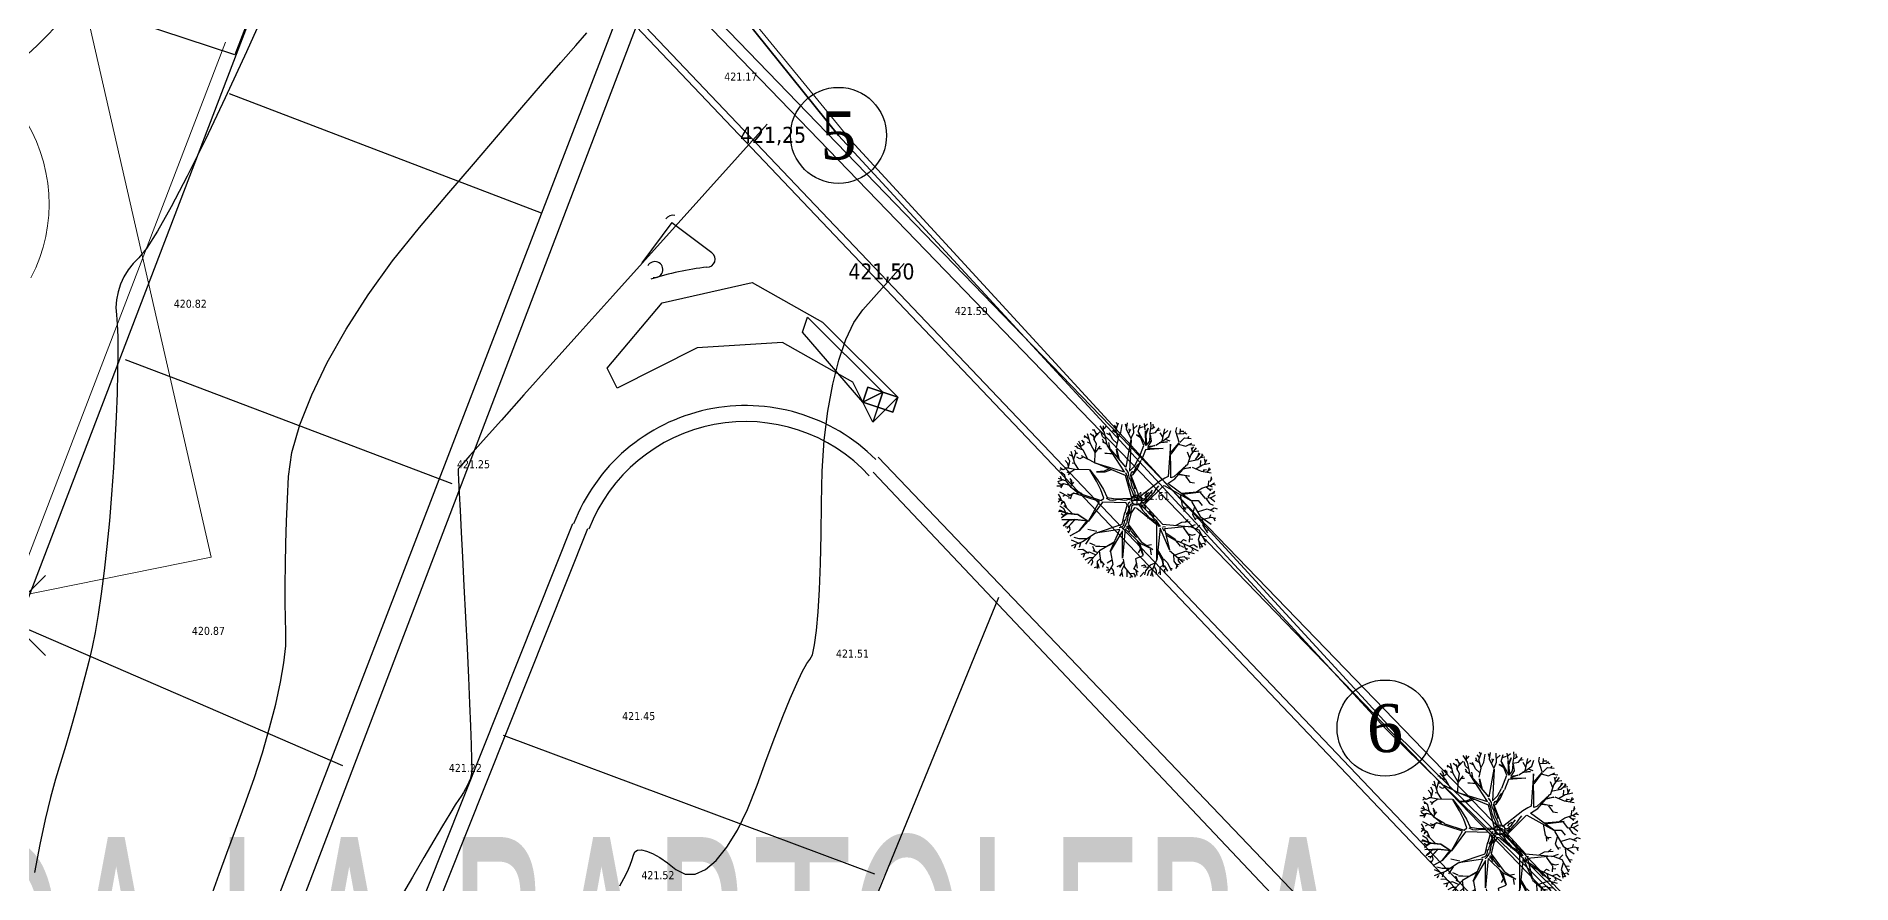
# Model space of a CAD drawing. Header units: metres. Extents: x 2 to 659295185, y -28 to 1124222152.
# Drawn here: x 654665.2 to 654892, y 1123409.2 to 1123515.1 of the extents above; entities that cross this region are included whole.
import ezdxf
from ezdxf.enums import TextEntityAlignment as Align

# ---------------------------------------------------------------- set-up
doc = ezdxf.new("R2010")
doc.units = ezdxf.units.M
doc.header["$MEASUREMENT"] = 0
doc.header["$PDMODE"] = 35
doc.header["$PDSIZE"] = 5
doc.layers.get('0').update_dxf_attribs({"linetype": 'CONTINUOUS'})
for name, color, linetype in [('000PAREDES', 2, 'CONTINUOUS'), ('Arboles', 3, 'CONTINUOUS'), ('Cota', 3, 'CONTINUOUS'), ('CURVAS', 2, 'CONTINUOUS'), ('CVL_CURV_D', 7, 'CONTINUOUS'), ('CVL_CURV_G', 42, 'CONTINUOUS'), ('MANZANA', 30, 'CONTINUOUS'), ('PARED', 7, 'CONTINUOUS'), ('PUERTA', 3, 'CONTINUOUS'), ('TEXTOS', 7, 'CONTINUOUS'), ('Textura', 8, 'CONTINUOUS'), ('TEXTURA PISO', 251, 'CONTINUOUS'), ('vista1', 3, 'CONTINUOUS')]:
    doc.layers.add(name, color=color, linetype=linetype)
doc.layers.add('acera', color=32, linetype='CONTINUOUS', lineweight=20)
doc.styles.get("Standard").update_dxf_attribs({"font": 'tahoma.ttf'})
doc.styles.add('VERT_CUADRO', font='ROMANTIC')

# ---------------------------------------------------------------- blocks, each defined once
blk = doc.blocks.new('VERT_CUADRO')
blk.add_circle((0, 0), 1)
at = {"style": 'VERT_CUADRO'}
blk.add_attdef('PT', text='', height=1, dxfattribs=at).set_placement((0, 0), align=Align.MIDDLE_CENTER)
blk = doc.blocks.new('A$C469D301D')
for p, q in [((0.569, 2.297), (0.539, 2.291)), ((0.618, 2.253), (0.548, 2.319)), ((0.627, 2.18), (0.604, 2.342)), ((0.699, 2.283), (0.644, 2.335)), ((0.723, 2.371), (0.688, 2.393)), ((0.701, 2.233), (0.696, 2.313)), ((0.704, 2.255), (0.754, 2.336)), ((0.741, 2.314), (0.717, 2.394)), ((0.735, 2.294), (0.806, 2.35)), ((0.871, 2.329), (0.817, 2.438)), ((0.83, 2.269), (0.82, 2.342)), ((0.877, 2.215), (0.83, 2.269)), ((0.857, 2.363), (0.866, 2.436)), ((0.885, 2.134), (0.871, 2.329)), ((0.872, 2.385), (0.907, 2.417)), ((0.951, 2.277), (0.904, 2.309)), ((0.979, 2.208), (0.945, 2.313)), ((1.06, 2.293), (0.996, 2.337)), ((1.024, 2.327), (1.006, 2.38)), ((1.063, 2.376), (1.036, 2.423)), ((1.05, 2.343), (1.105, 2.45)), ((1.072, 2.21), (1.05, 2.343)), ((1.089, 2.418), (1.073, 2.459)), ((1.075, 2.229), (1.122, 2.297)), ((1.122, 2.297), (1.16, 2.416)), ((1.222, 2.361), (1.211, 2.418)), ((1.217, 2.33), (1.246, 2.432)), ((1.272, 2.173), (1.217, 2.33)), ((1.246, 2.272), (1.284, 2.327)), ((1.262, 2.305), (1.257, 2.334)), ((1.273, 2.188), (1.321, 2.271)), ((1.321, 2.271), (1.332, 2.411)), ((1.331, 2.333), (1.391, 2.37)), ((1.394, 2.274), (1.435, 2.378)), ((1.421, 2.331), (1.486, 2.343)), ((1.483, 2.047), (1.505, 2.271)), ((1.505, 2.271), (1.494, 2.051)), ((1.507, 2.291), (1.504, 2.387)), ((1.556, 2.307), (1.507, 2.209)), ((1.512, 2.24), (1.556, 2.307)), ((1.514, 2.352), (1.554, 2.378)), ((1.57, 2.21), (1.603, 2.331)), ((1.603, 2.331), (1.606, 2.398)), ((1.603, 2.294), (1.658, 2.319)), ((1.64, 2.312), (1.639, 2.36)), ((1.659, 2.23), (1.726, 2.291)), ((0.276, 1.952), (0.25, 2.017)), ((0.331, 2.02), (0.284, 2.052)), ((0.349, 1.908), (0.316, 2.099)), ((0.34, 1.983), (0.39, 2.088)), ((0.384, 2.08), (0.373, 2.114)), ((0.377, 2.055), (0.413, 2.066)), ((0.421, 2.154), (0.382, 2.171)), ((0.433, 1.972), (0.389, 2.002)), ((0.427, 2.136), (0.404, 2.18)), ((0.501, 2.097), (0.422, 2.212)), ((0.495, 2.101), (0.427, 2.136)), ((0.49, 1.987), (0.433, 1.972)), ((0.472, 2.19), (0.454, 2.246)), ((0.464, 2.155), (0.478, 2.21)), ((0.555, 1.947), (0.464, 2.011)), ((0.474, 2.166), (0.531, 2.191)), ((0.557, 1.949), (0.501, 2.097)), ((0.529, 2.215), (0.505, 2.254)), ((0.531, 2.191), (0.533, 2.235)), ((0.624, 2.185), (0.588, 2.211)), ((0.684, 2.04), (0.627, 2.18)), ((0.66, 1.875), (0.684, 2.04)), ((0.688, 2.043), (0.723, 2.167)), ((0.723, 2.167), (0.691, 2.248)), ((0.692, 2.034), (0.774, 2.126)), ((0.753, 2.094), (0.793, 2.084)), ((0.879, 2.144), (0.822, 2.19)), ((0.844, 2.175), (0.823, 2.227)), ((0.834, 2.006), (0.945, 1.989)), ((0.947, 1.979), (0.834, 2.006)), ((1.133, 1.748), (0.885, 2.126)), ((1.1, 1.678), (0.886, 2.125)), ((0.925, 2.06), (0.916, 2.166)), ((1.045, 2.131), (0.979, 2.208)), ((1.023, 2.071), (1.072, 2.21)), ((1.023, 2.049), (1.043, 1.881)), ((1.026, 1.915), (1.023, 2.049)), ((1.264, 2.167), (1.133, 1.748)), ((1.267, 2.169), (1.181, 1.68)), ((1.35, 1.86), (1.455, 2.051)), ((1.358, 2.23), (1.419, 2.182)), ((1.416, 2.196), (1.358, 2.23)), ((1.395, 2.267), (1.483, 2.047)), ((1.455, 2.051), (1.395, 2.267)), ((1.494, 2.051), (1.552, 2.107)), ((1.623, 2.027), (1.503, 2.003)), ((1.503, 2.003), (1.744, 1.964)), ((1.574, 2.1), (1.512, 2.027)), ((1.512, 2.027), (1.623, 2.027)), ((1.552, 2.107), (1.572, 2.206)), ((1.572, 2.206), (1.574, 2.1)), ((1.575, 2.222), (1.659, 2.23)), ((1.641, 2.03), (1.743, 2.078)), ((1.688, 2.254), (1.736, 2.259)), ((1.825, 2.06), (1.695, 2.058)), ((1.724, 2.064), (1.825, 2.06)), ((1.766, 2.135), (1.729, 2.213)), ((1.743, 2.078), (1.809, 2.265)), ((1.757, 2.085), (1.859, 2.137)), ((1.869, 2.016), (1.77, 1.521)), ((1.783, 2.186), (1.856, 2.233)), ((1.794, 2.103), (1.864, 2.071)), ((1.808, 1.493), (1.869, 2.016)), ((2.007, 2.019), (1.856, 1.861)), ((1.859, 2.137), (1.902, 2.227)), ((1.865, 1.892), (2.007, 2.019)), ((1.978, 2.201), (1.997, 2.261)), ((2.005, 2.033), (1.978, 2.201)), ((1.986, 2), (2.1, 1.957)), ((1.988, 2.164), (2.089, 2.158)), ((2.016, 2.025), (2.1, 2.087)), ((2.038, 2.159), (2.056, 2.233)), ((2.053, 2.196), (2.102, 2.193)), ((2.089, 2.158), (2.127, 2.18)), ((2.1, 2.087), (2.199, 2.066)), ((2.1, 1.957), (2.199, 1.988)), ((2.105, 2.166), (2.141, 2.144)), ((2.148, 2.077), (2.173, 2.101)), ((0.181, 1.648), (0.063, 1.71)), ((0.135, 1.847), (0.095, 1.832)), ((0.112, 1.684), (0.098, 1.733)), ((0.152, 1.833), (0.111, 1.871)), ((0.172, 1.745), (0.115, 1.803)), ((0.149, 1.767), (0.115, 1.776)), ((0.221, 1.849), (0.152, 1.833)), ((0.18, 1.653), (0.172, 1.745)), ((0.34, 1.816), (0.2, 1.859)), ((0.239, 1.921), (0.207, 1.975)), ((0.246, 1.769), (0.211, 1.787)), ((0.229, 1.742), (0.271, 1.788)), ((0.248, 1.844), (0.239, 1.921)), ((0.249, 1.88), (0.276, 1.952)), ((0.271, 1.788), (0.339, 1.82)), ((0.351, 1.909), (0.307, 1.917)), ((0.565, 1.781), (0.34, 1.816)), ((0.393, 1.813), (0.349, 1.908)), ((0.659, 1.877), (0.557, 1.949)), ((0.567, 1.78), (0.669, 1.607)), ((0.648, 1.591), (0.567, 1.78)), ((0.66, 1.877), (1.1, 1.678)), ((1.108, 1.622), (0.66, 1.877)), ((0.669, 1.734), (0.799, 1.717)), ((0.785, 1.733), (0.669, 1.734)), ((0.87, 1.756), (0.785, 1.733)), ((0.799, 1.717), (0.902, 1.743)), ((1.141, 1.7), (1.122, 1.729)), ((1.181, 1.68), (1.266, 1.747)), ((1.23, 1.623), (1.309, 1.706)), ((1.266, 1.747), (1.343, 1.856)), ((1.27, 1.701), (1.295, 1.732)), ((1.295, 1.732), (1.323, 1.76)), ((1.309, 1.706), (1.382, 1.828)), ((1.323, 1.76), (1.342, 1.78)), ((1.471, 1.979), (1.387, 1.829)), ((1.744, 1.964), (1.471, 1.979)), ((2.091, 1.66), (2.162, 1.808)), ((2.111, 1.715), (2.26, 1.728)), ((2.14, 1.764), (2.115, 1.86)), ((2.162, 1.976), (2.244, 1.955)), ((2.162, 1.808), (2.265, 1.91)), ((2.198, 1.839), (2.185, 1.92)), ((2.196, 1.902), (2.223, 1.927)), ((2.216, 1.857), (2.294, 1.859)), ((2.223, 1.731), (2.312, 1.814)), ((2.26, 1.728), (2.354, 1.787)), ((2.276, 1.785), (2.291, 1.824)), ((2.291, 1.624), (2.304, 1.702)), ((2.304, 1.751), (2.375, 1.754)), ((2.336, 1.777), (2.338, 1.806)), ((2.353, 1.633), (2.401, 1.708)), ((2.372, 1.666), (2.368, 1.724)), ((0.079, 1.585), (0.026, 1.592)), ((0.053, 1.42), (0.035, 1.466)), ((0.134, 1.676), (0.041, 1.656)), ((0.084, 1.61), (0.051, 1.643)), ((0.07, 1.359), (0.054, 1.418)), ((0.178, 1.411), (0.059, 1.495)), ((0.14, 1.616), (0.079, 1.585)), ((0.109, 1.598), (0.083, 1.553)), ((0.14, 1.616), (0.084, 1.61)), ((0.095, 1.423), (0.133, 1.442)), ((0.226, 1.575), (0.14, 1.616)), ((0.211, 1.427), (0.176, 1.449)), ((0.276, 1.452), (0.178, 1.411)), ((0.244, 1.544), (0.181, 1.648)), ((0.241, 1.433), (0.203, 1.366)), ((0.244, 1.544), (0.269, 1.642)), ((0.246, 1.544), (0.385, 1.436)), ((0.345, 1.437), (0.246, 1.544)), ((0.269, 1.642), (0.247, 1.683)), ((0.264, 1.607), (0.249, 1.645)), ((0.261, 1.585), (0.295, 1.62)), ((0.656, 1.27), (0.275, 1.452)), ((0.275, 1.452), (0.345, 1.437)), ((0.385, 1.436), (0.397, 1.417)), ((0.699, 1.446), (0.648, 1.591)), ((0.669, 1.607), (0.739, 1.447)), ((0.727, 1.314), (0.699, 1.446)), ((0.739, 1.447), (0.781, 1.318)), ((1.16, 1.26), (1.108, 1.622)), ((1.139, 1.603), (1.121, 1.663)), ((1.146, 1.531), (1.139, 1.603)), ((1.159, 1.657), (1.141, 1.7)), ((1.154, 1.47), (1.146, 1.531)), ((1.168, 1.396), (1.154, 1.47)), ((1.16, 1.614), (1.159, 1.657)), ((1.168, 1.572), (1.16, 1.614)), ((1.184, 1.522), (1.168, 1.572)), ((1.187, 1.473), (1.184, 1.522)), ((1.193, 1.421), (1.187, 1.473)), ((1.191, 1.61), (1.204, 1.645)), ((1.197, 1.561), (1.191, 1.61)), ((1.21, 1.384), (1.193, 1.421)), ((1.211, 1.504), (1.197, 1.561)), ((1.199, 1.61), (1.23, 1.623)), ((1.282, 1.259), (1.199, 1.61)), ((1.204, 1.645), (1.221, 1.662)), ((1.222, 1.446), (1.211, 1.504)), ((1.221, 1.662), (1.243, 1.672)), ((1.232, 1.388), (1.222, 1.446)), ((1.23, 1.65), (1.254, 1.664)), ((1.254, 1.664), (1.27, 1.701)), ((1.629, 1.463), (1.282, 1.257)), ((1.713, 1.503), (1.629, 1.463)), ((1.77, 1.521), (1.713, 1.503)), ((1.747, 1.414), (1.868, 1.469)), ((1.856, 1.502), (1.808, 1.493)), ((2.083, 1.665), (1.856, 1.502)), ((1.868, 1.469), (2.083, 1.665)), ((2.1, 1.485), (1.938, 1.523)), ((1.953, 1.532), (2.1, 1.485)), ((2.138, 1.617), (2.016, 1.602)), ((2.029, 1.614), (2.138, 1.617)), ((2.04, 1.493), (2.093, 1.389)), ((2.156, 1.616), (2.29, 1.538)), ((2.21, 1.587), (2.321, 1.634)), ((2.29, 1.538), (2.441, 1.49)), ((2.318, 1.531), (2.347, 1.563)), ((2.321, 1.634), (2.439, 1.644)), ((2.33, 1.548), (2.376, 1.552)), ((2.375, 1.517), (2.439, 1.554)), ((2.403, 1.539), (2.427, 1.578)), ((2.429, 1.385), (2.441, 1.431)), ((0, 1.195), (0.046, 1.203)), ((0.038, 1.192), (0, 1.195)), ((0.054, 1.366), (0.014, 1.342)), ((0.045, 1.2), (0.02, 1.217)), ((0.113, 1.323), (0.027, 1.391)), ((0.087, 1.227), (0.029, 1.276)), ((0.035, 1.094), (0.115, 1.153)), ((0.13, 1.143), (0.035, 1.094)), ((0.115, 1.153), (0.038, 1.192)), ((0.071, 1.126), (0.038, 1.157)), ((0.046, 1.203), (0.126, 1.161)), ((0.051, 1.299), (0.079, 1.322)), ((0.108, 1.325), (0.059, 1.323)), ((0.113, 1.164), (0.087, 1.227)), ((0.135, 1.231), (0.095, 1.273)), ((0.138, 1.232), (0.113, 1.323)), ((0.125, 1.166), (0.14, 1.151)), ((0.291, 1.107), (0.13, 1.143)), ((0.209, 1.14), (0.138, 1.232)), ((0.14, 1.151), (0.295, 1.114)), ((0.212, 1.384), (0.178, 1.385)), ((0.397, 1.417), (0.681, 1.284)), ((0.444, 0.987), (0.656, 1.27)), ((0.701, 1.254), (0.444, 0.987)), ((0.681, 1.284), (0.727, 1.314)), ((1.059, 1.199), (0.701, 1.254)), ((0.816, 1.271), (0.767, 1.302)), ((0.781, 1.318), (0.878, 1.287)), ((0.858, 1.259), (0.816, 1.271)), ((0.904, 1.261), (0.858, 1.259)), ((0.883, 1.284), (1.16, 1.258)), ((0.934, 1.263), (0.904, 1.261)), ((0.982, 1.255), (0.934, 1.263)), ((1.038, 1.236), (0.982, 1.255)), ((1.029, 1.051), (1.075, 1.159)), ((1.075, 1.236), (1.038, 1.236)), ((1.075, 1.159), (1.061, 1.201)), ((1.107, 1.242), (1.075, 1.236)), ((1.093, 1.153), (1.103, 1.192)), ((1.099, 1.105), (1.093, 1.153)), ((1.103, 1.192), (1.131, 1.203)), ((1.146, 1.226), (1.107, 1.242)), ((1.111, 1.13), (1.138, 1.165)), ((1.137, 1.098), (1.152, 1.141)), ((1.138, 1.165), (1.181, 1.183)), ((1.19, 1.208), (1.146, 1.226)), ((1.152, 1.141), (1.202, 1.16)), ((1.186, 1.353), (1.168, 1.396)), ((1.198, 1.289), (1.186, 1.353)), ((1.199, 1.229), (1.198, 1.289)), ((1.27, 1.206), (1.199, 1.229)), ((1.202, 1.16), (1.235, 1.16)), ((1.206, 1.393), (1.206, 1.393)), ((1.226, 1.331), (1.21, 1.384)), ((1.22, 1.296), (1.226, 1.331)), ((1.22, 1.26), (1.22, 1.296)), ((1.248, 1.232), (1.22, 1.26)), ((1.245, 1.162), (1.278, 1.108)), ((1.279, 1.225), (1.248, 1.232)), ((1.286, 1.156), (1.293, 1.171)), ((1.309, 1.104), (1.286, 1.156)), ((1.293, 1.171), (1.332, 1.155)), ((1.298, 1.195), (1.333, 1.168)), ((1.325, 1.104), (1.313, 1.135)), ((1.317, 1.235), (1.351, 1.215)), ((1.323, 1.206), (1.369, 1.188)), ((1.332, 1.155), (1.348, 1.108)), ((1.333, 1.168), (1.365, 1.174)), ((1.348, 1.133), (1.681, 1.391)), ((1.351, 1.215), (1.38, 1.237)), ((1.365, 1.174), (1.403, 1.201)), ((1.366, 1.257), (1.399, 1.293)), ((1.369, 1.188), (1.397, 1.22)), ((1.38, 1.237), (1.425, 1.265)), ((1.399, 1.293), (1.443, 1.311)), ((1.403, 1.201), (1.434, 1.23)), ((1.425, 1.265), (1.466, 1.309)), ((1.434, 1.23), (1.469, 1.26)), ((1.466, 1.309), (1.497, 1.338)), ((1.469, 1.26), (1.521, 1.299)), ((1.521, 1.299), (1.556, 1.346)), ((1.556, 1.346), (1.607, 1.392)), ((1.686, 1.388), (2.072, 1.104)), ((2.072, 1.104), (1.747, 1.414)), ((1.917, 1.218), (1.93, 1.044)), ((2.25, 1.217), (1.938, 1.233)), ((1.953, 1.218), (2.25, 1.217)), ((2.093, 1.389), (2.162, 1.372)), ((2.168, 1.222), (2.268, 1.275)), ((2.231, 1.212), (2.291, 1.115)), ((2.268, 1.275), (2.41, 1.301)), ((2.335, 1.285), (2.403, 1.219)), ((2.346, 1.12), (2.386, 1.167)), ((2.374, 1.299), (2.392, 1.374)), ((2.386, 1.167), (2.453, 1.177)), ((2.39, 1.241), (2.428, 1.243)), ((2.392, 1.112), (2.463, 1.137)), ((2.395, 1.293), (2.43, 1.275)), ((2.41, 1.301), (2.471, 1.332)), ((2.411, 1.362), (2.448, 1.401)), ((2.413, 1.17), (2.461, 1.2)), ((2.447, 1.313), (2.487, 1.298)), ((0.036, 1.063), (0.149, 1.052)), ((0.143, 1.044), (0.036, 1.063)), ((0.046, 0.959), (0.077, 0.99)), ((0.081, 0.981), (0.046, 0.959)), ((0.075, 0.945), (0.123, 0.942)), ((0.077, 0.99), (0.143, 1.044)), ((0.149, 1.037), (0.081, 0.981)), ((0.096, 0.914), (0.23, 1.038)), ((0.238, 1.034), (0.096, 0.914)), ((0.101, 0.871), (0.133, 0.872)), ((0.114, 0.844), (0.146, 0.894)), ((0.134, 0.797), (0.286, 0.863)), ((0.288, 0.854), (0.134, 0.797)), ((0.146, 0.894), (0.139, 0.945)), ((0.149, 1.052), (0.239, 1.044)), ((0.23, 1.038), (0.149, 1.037)), ((0.439, 0.988), (0.238, 1.034)), ((0.239, 1.044), (0.417, 1.001)), ((0.286, 0.863), (0.426, 0.993)), ((0.44, 0.986), (0.288, 0.854)), ((0.426, 0.993), (0.291, 1.107)), ((0.295, 1.114), (0.439, 0.988)), ((0.555, 0.808), (0.421, 0.86)), ((0.532, 0.786), (0.962, 0.872)), ((0.957, 0.833), (0.983, 0.854)), ((0.962, 0.872), (1.025, 1.048)), ((0.983, 0.854), (1.001, 0.901)), ((0.989, 0.822), (1.016, 0.857)), ((1.001, 0.901), (1.005, 0.935)), ((1.016, 0.857), (1.03, 0.886)), ((1.027, 0.922), (1.038, 0.971)), ((1.038, 0.971), (1.069, 1.016)), ((1.04, 1.014), (1.076, 1.051)), ((1.041, 0.882), (1.043, 0.905)), ((1.043, 0.905), (1.06, 0.941)), ((1.121, 1.033), (1.054, 0.863)), ((1.054, 0.926), (1.054, 0.926)), ((1.054, 0.863), (1.222, 0.561)), ((1.06, 0.941), (1.072, 0.984)), ((1.069, 1.016), (1.1, 1.048)), ((1.072, 0.984), (1.088, 1.023)), ((1.076, 1.051), (1.099, 1.105)), ((1.088, 1.023), (1.117, 1.045)), ((1.1, 1.048), (1.107, 1.096)), ((1.107, 1.096), (1.111, 1.13)), ((1.117, 1.045), (1.137, 1.098)), ((1.183, 1.103), (1.121, 1.033)), ((1.213, 1.091), (1.183, 1.103)), ((1.497, 0.794), (1.218, 1.089)), ((1.278, 1.108), (1.302, 1.05)), ((1.302, 1.05), (1.343, 0.991)), ((1.338, 1.07), (1.309, 1.104)), ((1.369, 1.029), (1.338, 1.07)), ((1.342, 0.969), (1.342, 0.969)), ((1.343, 0.991), (1.384, 0.932)), ((1.348, 1.132), (1.587, 0.792)), ((1.348, 1.108), (1.355, 1.069)), ((1.396, 0.912), (1.367, 0.916)), ((1.404, 0.982), (1.369, 1.029)), ((1.384, 0.932), (1.427, 0.897)), ((1.432, 0.974), (1.403, 1.025)), ((1.444, 0.93), (1.404, 0.982)), ((1.427, 0.897), (1.462, 0.867)), ((1.472, 0.922), (1.432, 0.974)), ((1.471, 0.889), (1.444, 0.93)), ((1.462, 0.867), (1.507, 0.802)), ((1.505, 0.849), (1.471, 0.889)), ((1.483, 0.955), (1.483, 0.955)), ((1.93, 1.044), (1.976, 0.975)), ((1.944, 1.027), (1.939, 0.949)), ((1.962, 1.008), (2.016, 0.996)), ((2.111, 0.991), (2.067, 0.882)), ((2.067, 0.882), (2.107, 0.795)), ((2.071, 1.106), (2.187, 1.089)), ((2.079, 1.09), (2.183, 0.839)), ((2.168, 0.918), (2.309, 0.944)), ((2.187, 1.089), (2.236, 1.007)), ((2.291, 1.115), (2.392, 1.112)), ((2.309, 1.111), (2.355, 1.022)), ((2.309, 0.944), (2.404, 0.887)), ((2.354, 0.918), (2.417, 0.944)), ((2.355, 1.022), (2.407, 0.988)), ((2.374, 1.113), (2.441, 1.043)), ((2.417, 0.944), (2.465, 0.922)), ((0.313, 0.677), (0.127, 0.633)), ((0.256, 0.662), (0.144, 0.727)), ((0.168, 0.598), (0.194, 0.62)), ((0.268, 0.733), (0.189, 0.765)), ((0.194, 0.62), (0.2, 0.638)), ((0.254, 0.601), (0.285, 0.667)), ((0.379, 0.715), (0.268, 0.733)), ((0.525, 0.785), (0.313, 0.677)), ((0.44, 0.735), (0.355, 0.637)), ((0.5, 0.595), (0.422, 0.645)), ((0.488, 0.498), (0.463, 0.588)), ((0.506, 0.588), (0.666, 0.562)), ((0.641, 0.557), (0.506, 0.588)), ((0.914, 0.798), (0.532, 0.786)), ((0.559, 0.512), (0.802, 0.617)), ((0.784, 0.597), (0.559, 0.512)), ((0.721, 0.476), (0.914, 0.798)), ((0.953, 0.769), (0.721, 0.476)), ((1, 0.796), (0.901, 0.344)), ((0.901, 0.344), (0.953, 0.769)), ((0.905, 0.826), (0.957, 0.833)), ((0.954, 0.796), (0.989, 0.822)), ((1.203, 0.537), (1, 0.796)), ((1.031, 0.793), (1.033, 0.834)), ((1.033, 0.834), (1.058, 0.828)), ((1.054, 0.778), (1.045, 0.809)), ((1.065, 0.737), (1.054, 0.778)), ((1.058, 0.828), (1.073, 0.781)), ((1.073, 0.781), (1.091, 0.738)), ((1.091, 0.738), (1.115, 0.696)), ((1.115, 0.696), (1.134, 0.67)), ((1.134, 0.67), (1.156, 0.638)), ((1.224, 0.353), (1.163, 0.585)), ((1.428, 0.254), (1.497, 0.794)), ((1.542, 0.737), (1.428, 0.254)), ((1.53, 0.803), (1.505, 0.849)), ((1.507, 0.802), (1.527, 0.766)), ((1.548, 0.764), (1.53, 0.803)), ((1.642, 0.382), (1.542, 0.737)), ((1.596, 0.683), (1.576, 0.736)), ((1.586, 0.757), (1.627, 0.748)), ((1.587, 0.792), (1.982, 0.704)), ((1.982, 0.704), (1.608, 0.718)), ((1.608, 0.718), (1.642, 0.382)), ((1.753, 0.529), (1.618, 0.649)), ((1.621, 0.614), (1.748, 0.521)), ((1.794, 0.75), (1.887, 0.787)), ((1.887, 0.787), (2.02, 0.781)), ((1.901, 0.702), (1.977, 0.564)), ((1.977, 0.564), (1.908, 0.697)), ((1.943, 0.781), (1.992, 0.815)), ((1.964, 0.594), (2.024, 0.566)), ((1.988, 0.701), (2.095, 0.721)), ((2.009, 0.702), (2.136, 0.635)), ((2.024, 0.566), (2.076, 0.571)), ((2.091, 0.831), (2.138, 0.817)), ((2.099, 0.655), (2.161, 0.703)), ((2.153, 0.58), (2.106, 0.473)), ((2.136, 0.635), (2.215, 0.43)), ((2.183, 0.839), (2.341, 0.696)), ((2.213, 0.804), (2.207, 0.692)), ((2.207, 0.692), (2.267, 0.568)), ((2.298, 0.604), (2.238, 0.616)), ((2.249, 0.794), (2.355, 0.807)), ((2.334, 0.807), (2.351, 0.847)), ((2.355, 0.807), (2.424, 0.779)), ((2.391, 0.794), (2.404, 0.742)), ((0.301, 0.558), (0.222, 0.565)), ((0.401, 0.504), (0.258, 0.486)), ((0.297, 0.437), (0.325, 0.498)), ((0.379, 0.487), (0.301, 0.558)), ((0.383, 0.419), (0.31, 0.392)), ((0.556, 0.507), (0.351, 0.335)), ((0.44, 0.412), (0.383, 0.419)), ((0.4, 0.301), (0.431, 0.342)), ((0.488, 0.451), (0.401, 0.504)), ((0.431, 0.342), (0.429, 0.38)), ((0.517, 0.482), (0.459, 0.519)), ((0.499, 0.346), (0.486, 0.236)), ((0.556, 0.386), (0.499, 0.346)), ((0.514, 0.292), (0.499, 0.324)), ((0.52, 0.238), (0.514, 0.292)), ((0.558, 0.309), (0.556, 0.507)), ((0.56, 0.344), (0.602, 0.279)), ((0.578, 0.248), (0.592, 0.29)), ((0.741, 0.343), (0.654, 0.301)), ((0.726, 0.47), (0.738, 0.265)), ((0.902, 0.287), (0.835, 0.21)), ((0.907, 0.331), (0.913, 0.203)), ((1.219, 0.342), (1.097, 0.312)), ((1.097, 0.312), (1.107, 0.165)), ((1.195, 0.454), (1.152, 0.396)), ((1.191, 0.552), (1.224, 0.353)), ((1.385, 0.421), (1.203, 0.537)), ((1.222, 0.561), (1.385, 0.421)), ((1.285, 0.499), (1.377, 0.502)), ((1.344, 0.432), (1.35, 0.341)), ((1.458, 0.372), (1.508, 0.25)), ((1.529, 0.254), (1.462, 0.404)), ((1.644, 0.374), (1.832, 0.162)), ((1.697, 0.303), (1.688, 0.199)), ((1.723, 0.294), (1.89, 0.329)), ((1.748, 0.521), (1.82, 0.418)), ((1.82, 0.418), (1.753, 0.529)), ((1.779, 0.506), (1.937, 0.415)), ((1.83, 0.423), (1.863, 0.394)), ((1.833, 0.481), (1.883, 0.515)), ((1.878, 0.447), (1.888, 0.378)), ((1.883, 0.515), (1.92, 0.49)), ((1.888, 0.378), (1.93, 0.361)), ((1.89, 0.329), (2.019, 0.278)), ((1.896, 0.372), (1.904, 0.345)), ((1.931, 0.315), (1.94, 0.267)), ((1.937, 0.415), (2.087, 0.312)), ((1.982, 0.559), (1.962, 0.464)), ((1.968, 0.403), (2.033, 0.415)), ((1.974, 0.506), (2.025, 0.509)), ((1.974, 0.312), (1.986, 0.325)), ((2.012, 0.316), (1.997, 0.359)), ((2.033, 0.415), (2.08, 0.368)), ((2.106, 0.473), (2.161, 0.359)), ((2.12, 0.341), (2.119, 0.439)), ((2.121, 0.372), (2.146, 0.363)), ((2.144, 0.413), (2.187, 0.418)), ((2.179, 0.531), (2.24, 0.515)), ((2.187, 0.418), (2.21, 0.385)), ((2.209, 0.462), (2.24, 0.461)), ((0.447, 0.258), (0.481, 0.261)), ((0.678, 0.198), (0.623, 0.188)), ((0.662, 0.212), (0.632, 0.237)), ((0.738, 0.265), (0.644, 0.145)), ((0.728, 0.134), (0.687, 0.127)), ((0.734, 0.174), (0.707, 0.225)), ((0.735, 0.097), (0.734, 0.174)), ((0.855, 0.24), (0.793, 0.224)), ((0.821, 0.074), (0.86, 0.12)), ((0.919, 0.243), (0.861, 0.159)), ((0.861, 0.159), (0.862, 0.065)), ((0.913, 0.203), (1.018, 0.034)), ((0.942, 0.14), (0.929, 0.047)), ((0.976, 0.03), (1.002, 0.048)), ((0.981, 0.095), (1.041, 0.094)), ((1.041, 0.094), (1.065, 0.038)), ((1.104, 0.239), (1.047, 0.147)), ((1.058, 0.071), (1.054, 0.027)), ((1.058, 0.163), (1.115, 0.103)), ((1.082, 0.131), (1.084, 0.05)), ((1.207, 0.085), (1.137, 0.026)), ((1.219, 0.193), (1.17, 0.188)), ((1.279, 0.155), (1.204, 0.158)), ((1.228, 0.106), (1.207, 0.046)), ((1.241, 0.169), (1.219, 0.193)), ((1.316, 0.183), (1.228, 0.106)), ((1.253, 0.03), (1.285, 0.103)), ((1.285, 0.103), (1.342, 0.121)), ((1.353, 0.137), (1.299, 0.01)), ((1.403, 0.206), (1.316, 0.183)), ((1.334, 0.048), (1.318, 0.06)), ((1.339, 0), (1.334, 0.048)), ((1.426, 0.256), (1.353, 0.137)), ((1.374, 0.155), (1.396, 0.092)), ((1.396, 0.092), (1.387, 0.027)), ((1.421, 0.036), (1.452, 0.06)), ((1.458, 0.121), (1.447, 0.013)), ((1.514, 0.163), (1.458, 0.121)), ((1.508, 0.25), (1.514, 0.124)), ((1.514, 0.124), (1.529, 0.254)), ((1.551, 0.096), (1.522, 0.08)), ((1.522, 0.08), (1.529, 0.046)), ((1.527, 0.148), (1.569, 0.057)), ((1.537, 0.249), (1.588, 0.184)), ((1.588, 0.184), (1.626, 0.057)), ((1.614, 0.101), (1.649, 0.082)), ((1.688, 0.199), (1.741, 0.1)), ((1.707, 0.153), (1.763, 0.135)), ((1.71, 0.08), (1.73, 0.126)), ((1.76, 0.248), (1.855, 0.251)), ((1.763, 0.192), (1.766, 0.235)), ((1.79, 0.144), (1.763, 0.192)), ((1.795, 0.209), (1.855, 0.191)), ((1.855, 0.251), (1.904, 0.193)), ((1.869, 0.233), (1.939, 0.214))]:
    blk.add_line(p, q)
blk = doc.blocks.new('A$C1CDC482B')
at = {"layer": 'PUERTA', "linetype": 'Continuous'}
blk.add_blockref('A$C469D301D', (0, 0, 197.89), dxfattribs=at)
blk = doc.blocks.new('A$C14EB38C1')
at = {"rotation": 1}
blk.add_blockref('A$C1CDC482B', (0.021, -0.023, 593.671), dxfattribs=at)
blk = doc.blocks.new('arbol')
at = {"layer": 'Arboles'}
blk.add_circle((654790.78, 1123791.67), 0.64, dxfattribs=at)
at = {"xscale": 8.000000000032065, "yscale": 8.000000000032065, "zscale": 8.000000000032065, "rotation": 6.294289769575494}
blk.add_blockref('A$C14EB38C1', (654782.03, 1123780.92, -6332.49), dxfattribs=at)
blk = doc.blocks.new('arbol2')
at = {"layer": 'Arboles'}
for p, q in [((654790.78, 1123792.31), (654790.78, 1123791.03)), ((654790.14, 1123791.67), (654791.42, 1123791.67))]:
    blk.add_line(p, q, dxfattribs=at)
blk.add_blockref('arbol', (0, 0), dxfattribs=at)

msp = doc.modelspace()

# ---------------------------------------------------------------- linework, layer by layer
at = {"lineweight": 30}
msp.add_lwpolyline([(654768.0244, 1123803.6642), (654671.2977, 1123594.8224), (654747.7375, 1123524.6779), (654765.3984, 1123502.6864), (654833.6867, 1123428.6518), (654886.8737, 1123376.4179), (654943.8476, 1123320.4418)], dxfattribs=at)
msp.add_lwpolyline([(654768.0244, 1123803.6642), (654671.2977, 1123594.8224), (654747.7375, 1123524.6779), (654765.3984, 1123502.6864), (654833.6867, 1123428.6518), (654886.8737, 1123376.4179), (654943.8476, 1123320.4418)], dxfattribs=at)
msp.add_lwpolyline([(654768.0244, 1123803.6642), (654671.2977, 1123594.8224), (654747.7375, 1123524.6779), (654765.3984, 1123502.6864), (654833.6867, 1123428.6518), (654886.8737, 1123376.4179), (654943.8476, 1123320.4418)], dxfattribs=at)
at = {"layer": '000PAREDES'}
for points in [[(654708.4749, 1123560.707), (654576.9969, 1123217.1749), (654738.8422, 1123176.4284), (654851.6478, 1123145.5648), (654859.7194, 1123170.0968)], [(654948.3512, 1123120.8818), (654943.1061, 1123127.6342), (654876.2977, 1123171.8224), (654892.1346, 1123244.5281), (654907.4079, 1123241.9804), (654909.2047, 1123255.0016), (654924.7925, 1123251.3936), (654925.6945, 1123255.2906), (654965.9652, 1123245.6902), (654974.916, 1123275.7498), (654971.9299, 1123279.7725), (654974.2977, 1123290.8224), (654943.7736, 1123320.3665), (654886.8737, 1123376.4179), (654833.6867, 1123428.6518), (654765.3984, 1123502.6864), (654747.7375, 1123524.6779), (654708.4749, 1123560.707)]]:
    msp.add_lwpolyline(points, dxfattribs=at)
at = {"layer": '000PAREDES', "flags": 128}
for points in [[(654742.5625, 1123530.0656), (654642.6363, 1123270.6995)], [(654728.2793, 1123492.9889), (654689.3221, 1123507.8908)], [(654717.1422, 1123459.1399), (654676.3044, 1123474.6606)], [(654769.7232, 1123460.5962), (654884.1883, 1123339.4766)], [(654686.2429, 1123333.5574), (654734.0667, 1123453.5713)], [(654732.0179, 1123314.3281), (654785.4346, 1123445.0064)], [(654703.4777, 1123423.9437), (654663.2587, 1123441.3448)], [(654723.4958, 1123427.7776), (654769.8896, 1123410.4289)]]:
    msp.add_lwpolyline(points, dxfattribs=at)
at = {"layer": '000PAREDES'}
msp.add_ellipse((654753.7945, 1123445.9362), major_axis=(-19.6362, 7.4445), ratio=1, start_param=4.24791577, end_param=6.27629093, dxfattribs=at)
at = {"layer": 'acera'}
msp.add_line((654688.7903, 1123514.318), (654608.1814, 1123304.0901), dxfattribs=at)
msp.add_arc((654646.8399, 1123494.1276), 19.9285, 332.394798, 159.968628, dxfattribs=at)
at = {"layer": 'CURVAS', "lineweight": 0}
for points in [[(654523, 1123230), (654349, 1123277), (654543, 1123924), (654601, 1123889), (654601, 1123826), (654687, 1123450), (654509, 1123414), (654592, 1123230), (654523, 1123230)], [(654769, 1123803), (654676, 1123594), (654749, 1123524), (654767, 1123502), (654835, 1123428), (654888, 1123376), (654945, 1123320)], [(654847, 1123769), (654749, 1123524), (654767, 1123502), (654835, 1123428), (654888, 1123376), (654945, 1123320)]]:
    msp.add_lwpolyline(points, dxfattribs=at)
at = {"layer": 'CVL_CURV_D', "color": 7, "linetype": 'Continuous'}
for points, elevation in [([(654694.2434, 1123519.3127), (654691.4498, 1123513.111), (654688.7863, 1123507.3688), (654686.2965, 1123502.1723), (654684.0244, 1123497.6075), (654682.0138, 1123493.7605), (654680.3084, 1123490.7173), (654678.9521, 1123488.5639), (654677.9887, 1123487.3865), (654677.2776, 1123486.6748), (654676.6539, 1123485.874), (654676.1253, 1123485.0033), (654675.6993, 1123484.0819), (654675.3836, 1123483.129), (654675.1857, 1123482.1637), (654675.1132, 1123481.2052), (654675.1737, 1123480.2728), (654675.2801, 1123479.1152), (654675.3411, 1123477.5029), (654675.3576, 1123475.4875), (654675.3306, 1123473.1205), (654675.261, 1123470.4533), (654675.1499, 1123467.5375), (654674.9983, 1123464.4246), (654674.8071, 1123461.1659), (654674.5727, 1123457.8449), (654674.2956, 1123454.5508), (654673.9829, 1123451.344), (654673.6419, 1123448.285), (654673.2797, 1123445.4342), (654672.9036, 1123442.8521), (654672.5207, 1123440.5991), (654672.1382, 1123438.7358), (654671.7201, 1123436.984), (654671.2339, 1123435.0552), (654670.6919, 1123432.9937), (654670.1063, 1123430.8441), (654669.4894, 1123428.6506), (654668.8535, 1123426.4578), (654668.2111, 1123424.3101), (654667.5742, 1123422.2518), (654666.932, 1123419.9891), (654666.274, 1123417.2474), (654665.6132, 1123414.1005), (654664.9627, 1123410.6222)], 420.75), ([(654756.475, 1123504.0894), (654737.1945, 1123482.6268), (654733.1, 1123478.0675), (654729.3829, 1123473.9257), (654726.095, 1123470.2593), (654723.2885, 1123467.1265), (654721.0151, 1123464.5851), (654719.3269, 1123462.6934), (654718.2759, 1123461.5093), (654717.9141, 1123461.0909), (654717.874, 1123460.9859), (654717.8833, 1123460.6331), (654717.9275, 1123459.6218), (654718.004, 1123458.0019), (654718.1105, 1123455.8232), (654718.2443, 1123453.1353), (654718.4032, 1123449.9882), (654718.5846, 1123446.4316), (654718.786, 1123442.5152), (654718.9846, 1123438.5771), (654719.1578, 1123434.9574), (654719.3035, 1123431.7089), (654719.4196, 1123428.8845), (654719.5041, 1123426.5371), (654719.555, 1123424.7198), (654719.5701, 1123423.4852), (654719.5475, 1123422.8864), (654719.4806, 1123422.5966), (654719.3673, 1123422.2593), (654719.2117, 1123421.8832), (654719.0183, 1123421.4766), (654718.7912, 1123421.0482), (654718.5349, 1123420.6066), (654718.2535, 1123420.1602), (654717.9515, 1123419.7176), (654717.512, 1123419.0498), (654716.8312, 1123417.9494), (654715.9333, 1123416.4572), (654714.8423, 1123414.6141), (654713.5823, 1123412.4611), (654712.1773, 1123410.0389), (654710.6513, 1123407.3885)], 421.25)]:
    msp.add_lwpolyline(points, dxfattribs=dict(at, elevation=elevation))
at = {"layer": 'CVL_CURV_G', "color": 42, "linetype": 'Continuous'}
for points, elevation in [([(654668.7179, 1123517.4038), (654665.2707, 1123513.9019), (654661.7351, 1123510.6332)], 420.5), ([(654687.1832, 1123408.0861), (654688.0282, 1123410.3937), (654688.9964, 1123413.0278), (654690.0718, 1123415.9451), (654691.2385, 1123419.1021), (654692.3909, 1123422.3612), (654693.4247, 1123425.5752), (654694.326, 1123428.6859), (654695.081, 1123431.6353), (654695.676, 1123434.3653), (654696.097, 1123436.8178), (654696.3303, 1123438.9346), (654696.3622, 1123440.6577), (654696.3038, 1123442.3405), (654696.2753, 1123444.3403), (654696.2758, 1123446.6047), (654696.3044, 1123449.0815), (654696.3602, 1123451.7184), (654696.4424, 1123454.463), (654696.5502, 1123457.263), (654696.6826, 1123460.0661), (654697.116, 1123463.0889), (654698.098, 1123466.527), (654699.5844, 1123470.2965), (654701.5312, 1123474.3136), (654703.8942, 1123478.4943), (654706.6295, 1123482.7549), (654709.6928, 1123487.0114), (654713.0402, 1123491.18), (654716.4734, 1123495.2214), (654719.786, 1123499.1083), (654722.9216, 1123502.7753), (654725.8238, 1123506.1567), (654728.4362, 1123509.1869), (654730.7024, 1123511.8004), (654732.5659, 1123513.9315), (654733.9704, 1123515.5147)], 421), ([(654738.0699, 1123408.9245), (654738.5926, 1123409.867), (654739.0342, 1123410.7437), (654739.3848, 1123411.5358), (654739.6344, 1123412.2247), (654739.7732, 1123412.7919), (654739.9431, 1123413.1956), (654740.2831, 1123413.4099), (654740.7788, 1123413.4396), (654741.4159, 1123413.2896), (654742.1801, 1123412.9647), (654743.057, 1123412.4697), (654744.0322, 1123411.8097), (654745.0915, 1123410.9893), (654746.2412, 1123410.4001), (654747.4787, 1123410.4114), (654748.777, 1123410.995), (654750.1086, 1123412.1224), (654751.4462, 1123413.7654), (654752.7625, 1123415.8955), (654754.0303, 1123418.4845), (654755.2222, 1123421.5041), (654756.348, 1123424.6212), (654757.4239, 1123427.4937), (654758.4321, 1123430.0792), (654759.3547, 1123432.3353), (654760.1739, 1123434.2197), (654760.8719, 1123435.6901), (654761.4309, 1123436.7041), (654761.8331, 1123437.2193), (654762.1379, 1123437.8058), (654762.414, 1123439.027), (654762.6577, 1123440.8303), (654762.8651, 1123443.163), (654763.0323, 1123445.9726), (654763.1556, 1123449.2064), (654763.2311, 1123452.8119), (654763.255, 1123456.7364), (654763.3493, 1123460.7479), (654763.6292, 1123464.6061), (654764.0809, 1123468.2459), (654764.6903, 1123471.6021), (654765.4436, 1123474.6097), (654766.3268, 1123477.2035), (654767.3259, 1123479.3186), (654768.4271, 1123480.8896), (654773.6137, 1123486.6632)], 421.5)]:
    msp.add_lwpolyline(points, dxfattribs=dict(at, elevation=elevation))
at = {"layer": 'MANZANA', "lineweight": -3}
for points in [[(654685.2977, 1123825.8224), (654754.2977, 1123791.8224), (654674.2977, 1123593.8224), (654878.2977, 1123382.8224), (654759.2977, 1123163.8224), (654521.2977, 1123229.8224), (654590.2977, 1123413.8224), (654507.2977, 1123449.8224), (654685.2977, 1123825.8224)], [(654687, 1123826), (654756, 1123792), (654676, 1123594), (654880, 1123383), (654761, 1123164), (654523, 1123230), (654592, 1123414), (654509, 1123450), (654687, 1123826)]]:
    msp.add_lwpolyline(points, dxfattribs=at)
at = {"layer": 'PARED'}
msp.add_lwpolyline([(654600.9777, 1123604.8343), (654662.6954, 1123576.2493), (654671.2977, 1123594.8224), (654708.4749, 1123560.707), (654689.9743, 1123512.758), (654572.5224, 1123551.4025)], close=True, dxfattribs=at)
msp.add_point((654661.3368, 1123442.7195), dxfattribs=at)
at = {"layer": 'Textura'}
msp.add_lwpolyline([(654743.3476, 1123481.7788), (654754.6063, 1123484.3267), (654763.39, 1123479.3525), (654772.8169, 1123469.9987), (654769.6989, 1123466.8564), (654767.1754, 1123471.8548), (654758.3916, 1123476.829), (654747.7516, 1123476.1616), (654737.7547, 1123471.1146), (654736.4929, 1123473.6138)], close=True, dxfattribs=at)
at = {"layer": 'TEXTURA PISO', "flags": 128}
msp.add_lwpolyline([(654772.1981, 1123468.1182), (654770.3176, 1123468.7369), (654772.1981, 1123468.1182), (654770.3176, 1123468.7369), (654770.9364, 1123470.6174), (654772.8169, 1123469.9987), (654770.9364, 1123470.6174), (654768.4371, 1123469.3556), (654760.8908, 1123478.0908), (654761.5095, 1123479.9713), (654770.9364, 1123470.6174), (654772.8169, 1123469.9987), (654772.1981, 1123468.1182), (654772.8169, 1123469.9987), (654772.1981, 1123468.1182), (654770.3176, 1123468.7369), (654768.4371, 1123469.3556), (654770.3176, 1123468.7369), (654768.4371, 1123469.3556), (654769.0559, 1123471.2361), (654768.4371, 1123469.3556), (654769.0559, 1123471.2361), (654768.4371, 1123469.3556), (654770.3176, 1123468.7369), (654769.6989, 1123466.8564)], dxfattribs=at)
for points in [[(654768.4371, 1123469.3556), (654770.9364, 1123470.6174), (654768.4371, 1123469.3556)], [(654770.9364, 1123470.6174), (654769.0559, 1123471.2361)], [(654769.0559, 1123471.2361), (654770.9364, 1123470.6174), (654769.0559, 1123471.2361)], [(654770.9364, 1123470.6174), (654770.3176, 1123468.7369), (654770.9364, 1123470.6174)], [(654770.3176, 1123468.7369), (654770.9364, 1123470.6174), (654770.3176, 1123468.7369), (654770.9364, 1123470.6174), (654770.3176, 1123468.7369), (654770.9364, 1123470.6174), (654770.3176, 1123468.7369), (654770.9364, 1123470.6174), (654770.3176, 1123468.7369)], [(654772.8169, 1123469.9987), (654770.9364, 1123470.6174), (654772.8169, 1123469.9987)], [(654772.1981, 1123468.1182), (654772.8169, 1123469.9987), (654772.1981, 1123468.1182)], [(654768.4371, 1123469.3556), (654770.3176, 1123468.7369), (654768.4371, 1123469.3556)]]:
    msp.add_lwpolyline(points, close=True, dxfattribs=at)
at = {"layer": 'vista1', "flags": 128}
for points in [[(654738.8501, 1123518.7826), (654912.3715, 1123336.4559)], [(654740.1119, 1123516.2834), (654650.1096, 1123280.745)], [(654740.1119, 1123516.2834), (654910.491, 1123337.0746)], [(654744.5607, 1123491.8001), (654740.8241, 1123486.7773)], [(654744.5607, 1123491.8001), (654749.5835, 1123488.0634)], [(654770.3419, 1123462.4767), (654886.6876, 1123340.7384)], [(654684.3624, 1123334.1761), (654732.1862, 1123454.1901)]]:
    msp.add_lwpolyline(points, dxfattribs=at)
at = {"layer": 'vista1'}
for centre, major_axis, start_param, end_param in [((654744.6884, 1123491.7198), (-0.753, 0.658), 5.18516737, 6.43997603), ((654742.4506, 1123485.921, 0), (0.6362, 0.7715), 3.61272969, 8.05901121), ((654752.7158, 1123451.4155, 0), (22.2686, 27.002), 0.79709429, 1.00246643), ((654748.9773, 1123487.2209, 0), (0.6362, 0.7715), 3.81919589, 6.34904982), ((654753.7945, 1123445.9362), (-21.5063, 8.1535), 4.28915866, 6.28068844)]:
    msp.add_ellipse(centre, major_axis=major_axis, ratio=1, start_param=start_param, end_param=end_param, dxfattribs=at)

# ---------------------------------------------------------------- block references
at = {"color": 2, "xscale": 6, "yscale": 6, "zscale": 6}
for p, values in [((654765.3984, 1123502.6864), {'PT': '5'}), ((654833.6867, 1123428.6518), {'PT': '6'})]:
    msp.add_blockref('VERT_CUADRO', p, dxfattribs=at).add_auto_attribs(values)
at = {"layer": 'Arboles'}
for p in [(11.8862, -334.5443), (57.235, -375.7272)]:
    msp.add_blockref('arbol2', p, dxfattribs=at)

# ---------------------------------------------------------------- texts
at = {"layer": 'Cota'}
for s, height, p in [('421.17', 1, (654751.1277, 1123509.5264)), ('421,25', 2, (654753.0988, 1123501.7553)), ('421,50', 2, (654766.6353, 1123484.6918)), ('420.82', 1, (654682.3447, 1123481.1564)), ('421.59', 1, (654779.9207, 1123480.2504)), ('421.25', 1, (654717.7327, 1123461.1084)), ('421.61', 1, (654802.6637, 1123457.1264)), ('420.87', 1, (654684.6117, 1123440.2924)), ('421.51', 1, (654765.0837, 1123437.4504)), ('421.45', 1, (654738.3677, 1123429.6494)), ('421.22', 1, (654716.7097, 1123423.1704)), ('421.52', 1, (654740.7747, 1123409.7724))]:
    msp.add_text(s, height=height, dxfattribs=at).set_placement(p)
at = {"layer": 'TEXTOS', "color": 0, "width": 0.571429}
msp.add_text('HACIENDA LA BARTOLERA', height=27.699362, dxfattribs=at).set_placement((654583.2694, 1123387.3406))

doc.saveas('drawing.dxf')
